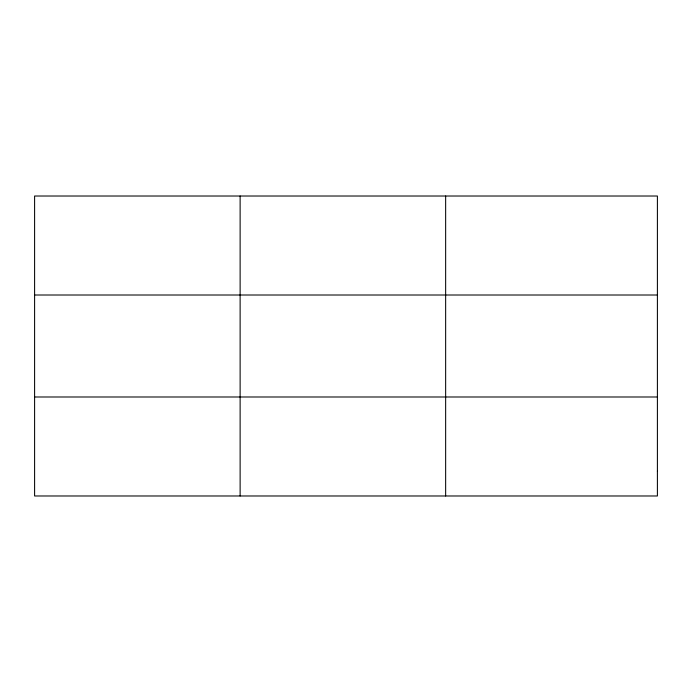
<?xml version="1.0" encoding="UTF-8"?>
<svg xmlns="http://www.w3.org/2000/svg" width="692" height="692" viewBox="0 0 692 692"><rect width="100%" height="100%" fill="white"/><g stroke="black" fill="none" stroke-linecap="round" stroke-linejoin="round"><path stroke-width="1.04" d="M240.124 495.982L240.124 196.018M445.648 495.982L445.648 196.018M34.6 295.008L657.4 295.008M34.6 396.992L657.4 396.992M657.4 471.235L657.4 495.982L34.6 495.982L34.6 196.018L657.4 196.018L657.4 471.235"/></g></svg>
